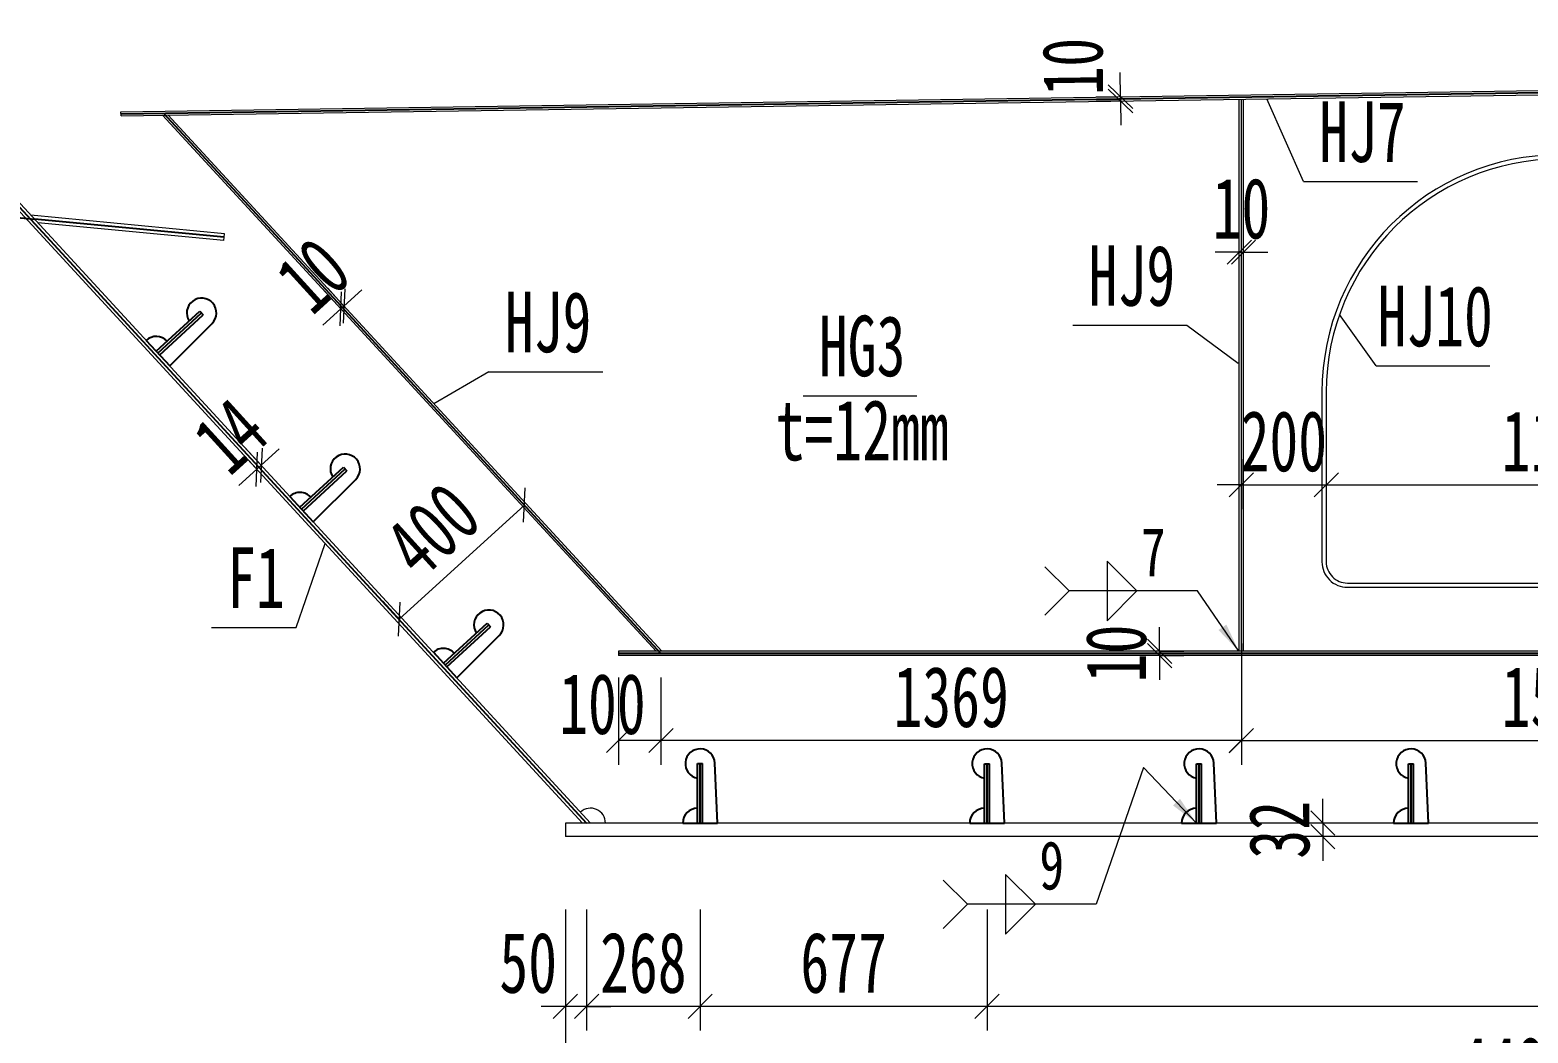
# Model space of a CAD drawing. Header units: millimetres. Extents: x 44597 to 300567, y -113054 to 73044.
# Drawn here: x 101011 to 104545, y -99735 to -97370 of the extents above; entities that cross this region are included whole.
import ezdxf
from ezdxf.enums import TextEntityAlignment as Align

# ---------------------------------------------------------------- set-up
doc = ezdxf.new("R2010")
doc.units = ezdxf.units.MM
doc.layers.get('Defpoints').update_dxf_attribs({"color": 8})
for name, color, linetype, lineweight in [('Dim', 4, 'Continuous', 15), ('文字', 7, 'Continuous', 15), ('细实线', 4, 'Continuous', 15), ('钢板粗线', 1, 'Continuous', 25), ('钢板细线', 6, 'Continuous', 15)]:
    doc.layers.add(name, color=color, linetype=linetype, lineweight=lineweight)
doc.layers.add('Text', color=4, linetype='Continuous')
doc.styles.add('111', font='', dxfattribs={"width": 0.7})
doc.styles.add('BM_Dim', font='', dxfattribs={"width": 0.85})
doc.styles.add('SMEDI', font='', dxfattribs={"width": 0.75})
doc.styles.get("Standard").update_dxf_attribs({"font": ''})
doc.styles.get('111').set_extended_font_data('仿宋_GB2312')
doc.styles.get('BM_Dim').set_extended_font_data('仿宋_GB2312')
doc.styles.get('SMEDI').set_extended_font_data('仿宋_GB2312')
doc.styles.get('Standard').set_extended_font_data('仿宋_GB2312')
doc.dimstyles.new('200', dxfattribs={"dimscale": 0, "dimtxt": 2.5, "dimasz": 1, "dimexe": 1, "dimexo": 1, "dimgap": 0.6, "dimtad": 1, "dimdec": 0, "dimdsep": 46, "dimtxsty": '111', "dimblk": 'OBLIQUE', "dimcen": 0, "dimclrd": 4, "dimclre": 4, "dimclrt": 4, "dimadec": 1, "dimazin": 2, "dimtfac": 1, "dimtdec": 0, "dimtix": 1, "dimtmove": 2, "dimatfit": 3, "dimfxl": 4, "dimfxlon": 1, "dimtolj": 1, "dimlwd": -1, "dimlwe": -1, "dimarcsym": 0})
doc.dimstyles.new('MSteel_1.0_1.0', dxfattribs={"dimtxt": 3, "dimasz": 1.2, "dimexe": 1, "dimexo": 1, "dimgap": 1, "dimtad": 3, "dimtoh": 1, "dimdec": 0, "dimzin": 0, "dimdsep": 46, "dimtxsty": 'Standard', "dimblk": 'ARCHTICK', "dimcen": 0.09, "dimclrd": 3, "dimclre": 3, "dimadec": 0, "dimazin": 0, "dimtfac": 1, "dimtdec": 4, "dimtofl": 0, "dimtmove": 0, "dimatfit": 3, "dimfxl": 1, "dimtolj": 1, "dimtzin": 0, "dimarcsym": 0})

# ---------------------------------------------------------------- blocks, each defined once
blk = doc.blocks.new('_Oblique')
at = {"color": 0, "linetype": 'ByBlock', "lineweight": -2}
blk.add_line((-0.5, -0.5), (0.5, 0.5), dxfattribs=at)
blk = doc.blocks.new('*D2899')
at = {"layer": 'Defpoints', "color": 0, "transparency": 16777216}
for p in [(102273.9, -99272), (106763.5, -99260.4), (102273.9, -99919.2)]:
    blk.add_point(p, dxfattribs=at)
at = {"layer": '细实线', "color": 4, "transparency": 16777216}
for p, q in [((102273.9, -99690.6), (102273.9, -99976.3)), ((106763.5, -99690.6), (106763.5, -99976.3)), ((106763.5, -99919.2), (102273.9, -99919.2))]:
    blk.add_line(p, q, dxfattribs=at)
at = {"layer": '细实线', "color": 4, "transparency": 16777216, "xscale": 57.14285714285715, "yscale": 57.14285714285715, "zscale": 57.14285714285715, "rotation": 180}
blk.add_blockref('_Oblique', (102273.9, -99919.2), dxfattribs=at)
at = {"layer": '细实线', "color": 4, "transparency": 16777216, "xscale": 57.14285714285715, "yscale": 57.14285714285715, "zscale": 57.14285714285715}
blk.add_blockref('_Oblique', (106763.5, -99919.2), dxfattribs=at)
at = {"layer": '细实线', "color": 4, "transparency": 16777216, "insert": (104518.7, -99816.9), "char_height": 142.86, "attachment_point": 5, "style": '111'}
blk.add_mtext('\\A1;4490', dxfattribs=at)
blk = doc.blocks.new('*D2900')
at = {"layer": 'Defpoints', "color": 0, "transparency": 16777216}
for p in [(102399.3, -98840), (102499.3, -98840), (102399.3, -99045.5)]:
    blk.add_point(p, dxfattribs=at)
at = {"layer": '细实线', "color": 4, "transparency": 16777216}
for p, q in [((102399.3, -98897.2), (102399.3, -99102.7)), ((102499.3, -98897.2), (102499.3, -99102.7)), ((102499.3, -99045.5), (102399.3, -99045.5))]:
    blk.add_line(p, q, dxfattribs=at)
at = {"layer": '细实线', "color": 4, "transparency": 16777216, "xscale": 57.14285714285715, "yscale": 57.14285714285715, "zscale": 57.14285714285715, "rotation": 180}
blk.add_blockref('_Oblique', (102399.3, -99045.5), dxfattribs=at)
at = {"layer": '细实线', "color": 4, "transparency": 16777216, "xscale": 57.14285714285715, "yscale": 57.14285714285715, "zscale": 57.14285714285715}
blk.add_blockref('_Oblique', (102499.3, -99045.5), dxfattribs=at)
at = {"layer": '细实线', "color": 4, "transparency": 16777216, "insert": (102361.2, -98959.8), "char_height": 142.86, "attachment_point": 5, "style": '111'}
blk.add_mtext('\\A1;100', dxfattribs=at)
blk = doc.blocks.new('*D2904')
at = {"layer": 'Defpoints', "color": 0, "transparency": 16777216}
for p in [(102499.3, -98840), (103868.5, -98835), (102499.3, -99045.5)]:
    blk.add_point(p, dxfattribs=at)
at = {"layer": '细实线', "color": 4, "transparency": 16777216}
for p, q in [((102499.3, -98897.2), (102499.3, -99102.7)), ((103868.5, -98892.2), (103868.5, -99102.7)), ((103868.5, -99045.5), (102499.3, -99045.5))]:
    blk.add_line(p, q, dxfattribs=at)
at = {"layer": '细实线', "color": 4, "transparency": 16777216, "xscale": 57.14285714285715, "yscale": 57.14285714285715, "zscale": 57.14285714285715, "rotation": 180}
blk.add_blockref('_Oblique', (102499.3, -99045.5), dxfattribs=at)
at = {"layer": '细实线', "color": 4, "transparency": 16777216, "xscale": 57.14285714285715, "yscale": 57.14285714285715, "zscale": 57.14285714285715}
blk.add_blockref('_Oblique', (103868.5, -99045.5), dxfattribs=at)
at = {"layer": '细实线', "color": 4, "transparency": 16777216, "insert": (103183.9, -98943.3), "char_height": 142.86, "attachment_point": 5, "style": '111'}
blk.add_mtext('\\A1;1369', dxfattribs=at)
blk = doc.blocks.new('*D2905')
at = {"layer": 'Defpoints', "color": 0, "transparency": 16777216}
for p in [(102323.9, -99240), (102591.7, -99240), (102323.9, -99672.4)]:
    blk.add_point(p, dxfattribs=at)
at = {"layer": '细实线', "color": 4, "transparency": 16777216}
for p, q in [((102323.9, -99443.8), (102323.9, -99729.5)), ((102591.7, -99443.8), (102591.7, -99729.5)), ((102591.7, -99672.4), (102323.9, -99672.4))]:
    blk.add_line(p, q, dxfattribs=at)
at = {"layer": '细实线', "color": 4, "transparency": 16777216, "xscale": 57.14285714285715, "yscale": 57.14285714285715, "zscale": 57.14285714285715, "rotation": 180}
blk.add_blockref('_Oblique', (102323.9, -99672.4), dxfattribs=at)
at = {"layer": '细实线', "color": 4, "transparency": 16777216, "xscale": 57.14285714285715, "yscale": 57.14285714285715, "zscale": 57.14285714285715}
blk.add_blockref('_Oblique', (102591.7, -99672.4), dxfattribs=at)
at = {"layer": '细实线', "color": 4, "transparency": 16777216, "insert": (102457.8, -99570.1), "char_height": 142.86, "attachment_point": 5, "style": '111'}
blk.add_mtext('\\A1;268', dxfattribs=at)
blk = doc.blocks.new('12-140加劲 有过焊孔')
at = {"layer": 'Defpoints'}
blk.add_line((0, 0), (0, 140), dxfattribs=at)
at = {"layer": '钢板粗线', "color": 7}
for p, q in [((41, 0), (35, 141.5)), ((-6, 0), (-6, 140)), ((-6, 140), (6, 140)), ((6, 0), (6, 140)), ((-41, 0), (41, 0))]:
    blk.add_line(p, q, dxfattribs=at)
for centre, start, end in [((0, 140), 2.441, 260.1291), ((-6, 0), 90, 180)]:
    blk.add_arc(centre, 35, start, end, dxfattribs=at)
blk = doc.blocks.new('*D874')
at = {"layer": 'Defpoints', "color": 0, "transparency": 16777216}
for p in [(-3589.7, -2267.1), (-3729.8, -2299.1), (-3589.7, -2299.1)]:
    blk.add_point(p, dxfattribs=at)
at = {"layer": '细实线', "color": 4, "transparency": 16777216}
for p, q in [((-3729.8, -2267.1), (-3729.8, -2209.9)), ((-3646.9, -2267.1), (-3786.9, -2267.1)), ((-3729.8, -2267.1), (-3729.8, -2299.1)), ((-3646.9, -2299.1), (-3786.9, -2299.1)), ((-3729.8, -2299.1), (-3729.8, -2356.2))]:
    blk.add_line(p, q, dxfattribs=at)
at = {"layer": '细实线', "color": 4, "transparency": 16777216, "xscale": 57.14285714285715, "yscale": 57.14285714285715, "zscale": 57.14285714285715}
for p, rotation in [((-3729.8, -2267.1), 270), ((-3729.8, -2299.1), 90)]:
    blk.add_blockref('_Oblique', p, dxfattribs=dict(at, rotation=rotation))
at = {"layer": '细实线', "color": 4, "transparency": 16777216, "insert": (-3832, -2283.1), "char_height": 142.86, "attachment_point": 5, "rotation": 90, "style": '111'}
blk.add_mtext('\\A1;32', dxfattribs=at)
blk = doc.blocks.new('*D875')
at = {"layer": 'Defpoints', "color": 0, "transparency": 16777216}
for p in [(-4115.6, -1862.1), (-4115.6, -1872.1), (-4115, -1872.1)]:
    blk.add_point(p, dxfattribs=at)
at = {"layer": '细实线', "color": 4, "transparency": 16777216}
for p, q in [((-4115, -1862.1), (-4115, -1804.9)), ((-4115, -1862.1), (-4057.8, -1862.1)), ((-4115, -1862.1), (-4115, -1872.1)), ((-4115, -1872.1), (-4057.8, -1872.1)), ((-4115, -1872.1), (-4115, -1929.2))]:
    blk.add_line(p, q, dxfattribs=at)
at = {"layer": '细实线', "color": 4, "transparency": 16777216, "xscale": 57.14285714285715, "yscale": 57.14285714285715, "zscale": 57.14285714285715}
for p, rotation in [((-4115, -1862.1), 270), ((-4115, -1872.1), 90)]:
    blk.add_blockref('_Oblique', p, dxfattribs=dict(at, rotation=rotation))
at = {"layer": '细实线', "color": 4, "transparency": 16777216, "insert": (-4217.2, -1867.1), "char_height": 142.86, "attachment_point": 5, "rotation": 90, "style": '111'}
blk.add_mtext('\\A1;10', dxfattribs=at)
blk = doc.blocks.new('*D876')
at = {"layer": 'Defpoints', "color": 0, "transparency": 16777216}
for p in [(-3916.9, -920.7), (-3926.9, -975.4), (-3916.9, -975.4)]:
    blk.add_point(p, dxfattribs=at)
at = {"layer": '细实线', "color": 4, "transparency": 16777216}
for p, q in [((-3926.9, -920.7), (-3926.9, -863.5)), ((-3916.9, -920.7), (-3916.9, -863.5)), ((-3926.9, -920.7), (-3984, -920.7)), ((-3926.9, -920.7), (-3916.9, -920.7)), ((-3916.9, -920.7), (-3859.8, -920.7))]:
    blk.add_line(p, q, dxfattribs=at)
at = {"layer": '细实线', "color": 4, "transparency": 16777216, "xscale": 57.14285714285715, "yscale": 57.14285714285715, "zscale": 57.14285714285715}
blk.add_blockref('_Oblique', (-3926.9, -920.7), dxfattribs=at)
at = {"layer": '细实线', "color": 4, "transparency": 16777216, "xscale": 57.14285714285715, "yscale": 57.14285714285715, "zscale": 57.14285714285715, "rotation": 180}
blk.add_blockref('_Oblique', (-3916.9, -920.7), dxfattribs=at)
at = {"layer": '细实线', "color": 4, "transparency": 16777216, "insert": (-3921.9, -818.4), "char_height": 142.86, "attachment_point": 5, "style": '111'}
blk.add_mtext('\\A1;10', dxfattribs=at)
blk = doc.blocks.new('*D877')
at = {"layer": 'Defpoints', "color": 0, "transparency": 16777216}
for p in [(-3921.9, -1776.5), (-2421.9, -1864.1), (-2421.9, -2072.6)]:
    blk.add_point(p, dxfattribs=at)
at = {"layer": '细实线', "color": 4, "transparency": 16777216}
for p, q in [((-3921.9, -1844), (-3921.9, -2129.7)), ((-2421.9, -1921.2), (-2421.9, -2129.7)), ((-3921.9, -2072.6), (-2421.9, -2072.6))]:
    blk.add_line(p, q, dxfattribs=at)
at = {"layer": '细实线', "color": 4, "transparency": 16777216, "xscale": 57.14285714285715, "yscale": 57.14285714285715, "zscale": 57.14285714285715, "rotation": 180}
blk.add_blockref('_Oblique', (-3921.9, -2072.6), dxfattribs=at)
at = {"layer": '细实线', "color": 4, "transparency": 16777216, "xscale": 57.14285714285715, "yscale": 57.14285714285715, "zscale": 57.14285714285715}
blk.add_blockref('_Oblique', (-2421.9, -2072.6), dxfattribs=at)
at = {"layer": '细实线', "color": 4, "transparency": 16777216, "insert": (-3171.9, -1970.3), "char_height": 142.86, "attachment_point": 5, "style": '111'}
blk.add_mtext('\\A1;1500', dxfattribs=at)
blk = doc.blocks.new('*D879')
at = {"layer": 'Defpoints', "color": 0, "transparency": 16777216}
for p in [(-2621.9, -1259.1), (-3721.9, -1293.6), (-2621.9, -1469.4)]:
    blk.add_point(p, dxfattribs=at)
at = {"layer": '细实线', "color": 4, "transparency": 16777216}
for p, q in [((-2621.9, -1316.2), (-2621.9, -1526.6)), ((-3721.9, -1350.7), (-3721.9, -1526.6)), ((-3721.9, -1469.4), (-2621.9, -1469.4))]:
    blk.add_line(p, q, dxfattribs=at)
at = {"layer": '细实线', "color": 4, "transparency": 16777216, "xscale": 57.14285714285715, "yscale": 57.14285714285715, "zscale": 57.14285714285715, "rotation": 180}
blk.add_blockref('_Oblique', (-3721.9, -1469.4), dxfattribs=at)
at = {"layer": '细实线', "color": 4, "transparency": 16777216, "xscale": 57.14285714285715, "yscale": 57.14285714285715, "zscale": 57.14285714285715}
blk.add_blockref('_Oblique', (-2621.9, -1469.4), dxfattribs=at)
at = {"layer": '细实线', "color": 4, "transparency": 16777216, "insert": (-3171.9, -1367.2), "char_height": 142.86, "attachment_point": 5, "style": '111'}
blk.add_mtext('\\A1;1100', dxfattribs=at)
blk = doc.blocks.new('*D880')
at = {"layer": 'Defpoints', "color": 0, "transparency": 16777216}
for p in [(-3721.9, -1293.6), (-3921.9, -1351.9), (-3721.9, -1469.4)]:
    blk.add_point(p, dxfattribs=at)
at = {"layer": '细实线', "color": 4, "transparency": 16777216}
for p, q in [((-3721.9, -1350.7), (-3721.9, -1526.6)), ((-3921.9, -1409.1), (-3921.9, -1526.6)), ((-3921.9, -1469.4), (-3979, -1469.4)), ((-3921.9, -1469.4), (-3721.9, -1469.4)), ((-3721.9, -1469.4), (-3664.8, -1469.4))]:
    blk.add_line(p, q, dxfattribs=at)
at = {"layer": '细实线', "color": 4, "transparency": 16777216, "xscale": 57.14285714285715, "yscale": 57.14285714285715, "zscale": 57.14285714285715}
blk.add_blockref('_Oblique', (-3921.9, -1469.4), dxfattribs=at)
at = {"layer": '细实线', "color": 4, "transparency": 16777216, "xscale": 57.14285714285715, "yscale": 57.14285714285715, "zscale": 57.14285714285715, "rotation": 180}
blk.add_blockref('_Oblique', (-3721.9, -1469.4), dxfattribs=at)
at = {"layer": '细实线', "color": 4, "transparency": 16777216, "insert": (-3821.9, -1367.2), "char_height": 142.86, "attachment_point": 5, "style": '111'}
blk.add_mtext('\\A1;200', dxfattribs=at)
blk = doc.blocks.new('角焊缝1')
at = {"layer": 'Dim'}
blk.add_line((-3101.175, 370.223), (-3106.48, 370.223), dxfattribs=at)
blk.add_lwpolyline([(-3107.48, 369.223), (-3106.48, 370.223), (-3107.48, 371.223)], dxfattribs=at)
blk.add_lwpolyline([(-3104.907, 371.455), (-3104.907, 368.992), (-3103.675, 370.223)], close=True, dxfattribs=at)
blk = doc.blocks.new('_ArchTick')
at = {"color": 0, "linetype": 'ByBlock', "const_width": 0.15}
blk.add_lwpolyline([(-0.5, -0.5), (0.5, 0.5)], dxfattribs=at)
blk = doc.blocks.new('*D887')
at = {"layer": 'Defpoints', "color": 0, "transparency": 16777216}
for p in [(-4206.9, -564.2), (-4171.7, -553.6), (-4171.6, -563.6)]:
    blk.add_point(p, dxfattribs=at)
at = {"layer": '细实线', "color": 4, "transparency": 16777216}
for p, q in [((-4207, -554.2), (-4207.9, -497)), ((-4207, -554.2), (-4264.2, -555)), ((-4206.9, -564.2), (-4264, -565)), ((-4207, -554.2), (-4206.9, -564.2)), ((-4206.9, -564.2), (-4206, -621.3))]:
    blk.add_line(p, q, dxfattribs=at)
at = {"layer": '细实线', "color": 4, "transparency": 16777216, "xscale": 57.14285714285715, "yscale": 57.14285714285715, "zscale": 57.14285714285715}
for p, rotation in [((-4207, -554.2), 270.8593722436547), ((-4206.9, -564.2), 90.8593722436547)]:
    blk.add_blockref('_Oblique', p, dxfattribs=dict(at, rotation=rotation))
at = {"layer": '细实线', "color": 4, "transparency": 16777216, "insert": (-4319.2, -483.4), "char_height": 142.86, "attachment_point": 5, "rotation": 90.8594, "style": '111'}
blk.add_mtext('\\A1;10', dxfattribs=at)
blk = doc.blocks.new('*D893')
at = {"layer": 'Defpoints', "color": 0, "transparency": 16777216}
for p in [(-4521.9, -2267.1), (-1521.9, -2267.1), (-4521.9, -2699.4)]:
    blk.add_point(p, dxfattribs=at)
at = {"layer": '细实线', "color": 4, "transparency": 16777216}
for p, q in [((-4521.9, -2470.8), (-4521.9, -2756.6)), ((-1521.9, -2470.8), (-1521.9, -2756.6)), ((-1521.9, -2699.4), (-4521.9, -2699.4))]:
    blk.add_line(p, q, dxfattribs=at)
at = {"layer": '细实线', "color": 4, "transparency": 16777216, "xscale": 57.14285714285715, "yscale": 57.14285714285715, "zscale": 57.14285714285715, "rotation": 180}
blk.add_blockref('_Oblique', (-4521.9, -2699.4), dxfattribs=at)
at = {"layer": '细实线', "color": 4, "transparency": 16777216, "xscale": 57.14285714285715, "yscale": 57.14285714285715, "zscale": 57.14285714285715}
blk.add_blockref('_Oblique', (-1521.9, -2699.4), dxfattribs=at)
at = {"layer": '细实线', "color": 4, "transparency": 16777216, "insert": (-3021.9, -2597.2), "char_height": 142.86, "attachment_point": 5, "style": '111'}
blk.add_mtext('\\A1;6×500', dxfattribs=at)
blk = doc.blocks.new('14-160加劲 有过焊孔')
at = {"layer": 'Defpoints'}
blk.add_line((38609.4, 31489.3), (38609.4, 31629.3), dxfattribs=at)
at = {"layer": '钢板粗线', "color": 7}
for p, q in [((38603.4, 31489.3), (38603.4, 31629.3)), ((38603.4, 31629.3), (38615.4, 31629.3)), ((38615.4, 31489.3), (38615.4, 31629.3)), ((38650.4, 31489.3), (38644.3, 31630.8)), ((38568.4, 31489.3), (38650.4, 31489.3))]:
    blk.add_line(p, q, dxfattribs=at)
for centre, start, end in [((38609.4, 31629.3), 2.441, 260.1291), ((38603.4, 31489.3), 90, 180)]:
    blk.add_arc(centre, 35, start, end, dxfattribs=at)
blk = doc.blocks.new('*D2910')
at = {"layer": 'Defpoints', "color": 0, "transparency": 16777216}
for p in [(101556.5, -98396.4), (101567.3, -98408.3), (101557, -98417.7)]:
    blk.add_point(p, dxfattribs=at)
at = {"layer": '细实线', "color": 4, "transparency": 16777216}
for p, q in [((101546.1, -98405.8), (101507.7, -98363.6)), ((101556.5, -98396.4), (101518, -98354.2)), ((101556.5, -98396.4), (101598.7, -98357.9)), ((101546.1, -98405.8), (101503.9, -98444.3)), ((101546.1, -98405.8), (101556.5, -98396.4))]:
    blk.add_line(p, q, dxfattribs=at)
at = {"layer": '细实线', "color": 4, "transparency": 16777216, "xscale": 57.14285714285715, "yscale": 57.14285714285715, "zscale": 57.14285714285715}
for p, rotation in [((101546.1, -98405.8), 42.30941180379739), ((101556.5, -98396.4), 222.3094118037974)]:
    blk.add_blockref('_Oblique', p, dxfattribs=dict(at, rotation=rotation))
at = {"layer": '细实线', "color": 4, "transparency": 16777216, "insert": (101483.5, -98326.7), "char_height": 142.86, "attachment_point": 5, "rotation": 42.3094, "style": '111'}
blk.add_mtext('\\A1;14', dxfattribs=at)
blk = doc.blocks.new('*D2911')
at = {"layer": 'Defpoints', "color": 0, "transparency": 16777216}
for p in [(101751.7, -98020.8), (101762.3, -98047.3), (101769.7, -98040.5)]:
    blk.add_point(p, dxfattribs=at)
at = {"layer": '细实线', "color": 4, "transparency": 16777216}
for p, q in [((101751.7, -98020.8), (101713.2, -97978.5)), ((101751.7, -98020.8), (101793.9, -97982.3)), ((101744.3, -98027.5), (101705.8, -97985.3)), ((101744.3, -98027.5), (101702, -98066)), ((101744.3, -98027.5), (101751.7, -98020.8))]:
    blk.add_line(p, q, dxfattribs=at)
at = {"layer": '细实线', "color": 4, "transparency": 16777216, "xscale": 57.14285714285715, "yscale": 57.14285714285715, "zscale": 57.14285714285715}
for p, rotation in [((101751.7, -98020.8), 222.3190985114487), ((101744.3, -98027.5), 42.31909851144874)]:
    blk.add_blockref('_Oblique', p, dxfattribs=dict(at, rotation=rotation))
at = {"layer": '细实线', "color": 4, "transparency": 16777216, "insert": (101679.1, -97948.5), "char_height": 142.86, "attachment_point": 5, "rotation": 42.3191, "style": '111'}
blk.add_mtext('\\A1;10', dxfattribs=at)
blk = doc.blocks.new('*D2912')
at = {"layer": 'Defpoints', "color": 0, "transparency": 16777216}
for p in [(102177.2, -98490.1), (102218.1, -98535), (101922.4, -98804.2)]:
    blk.add_point(p, dxfattribs=at)
at = {"layer": '细实线', "color": 4, "transparency": 16777216}
for p, q in [((102179.6, -98492.7), (102138.8, -98447.8)), ((101881.6, -98759.3), (102177.2, -98490.1)), ((101884, -98761.9), (101843.1, -98717))]:
    blk.add_line(p, q, dxfattribs=at)
at = {"layer": '细实线', "color": 4, "transparency": 16777216, "xscale": 57.14285714285715, "yscale": 57.14285714285715, "zscale": 57.14285714285715}
for p, rotation in [((102177.2, -98490.1), 42.31909851127168), ((101881.6, -98759.3), 222.3190985112716)]:
    blk.add_blockref('_Oblique', p, dxfattribs=dict(at, rotation=rotation))
at = {"layer": '细实线', "color": 4, "transparency": 16777216, "insert": (101960.6, -98549.1), "char_height": 142.86, "attachment_point": 5, "rotation": 42.3191, "style": '111'}
blk.add_mtext('\\A1;400', dxfattribs=at)
blk = doc.blocks.new('*D2913')
at = {"layer": 'Defpoints', "color": 0, "transparency": 16777216}
for p in [(102273.9, -99240), (102323.9, -99240), (102273.9, -99672.4)]:
    blk.add_point(p, dxfattribs=at)
at = {"layer": '细实线', "color": 4, "transparency": 16777216}
for p, q in [((102273.9, -99443.8), (102273.9, -99729.5)), ((102323.9, -99443.8), (102323.9, -99729.5)), ((102273.9, -99672.4), (102216.8, -99672.4)), ((102323.9, -99672.4), (102273.9, -99672.4)), ((102323.9, -99672.4), (102381.1, -99672.4))]:
    blk.add_line(p, q, dxfattribs=at)
at = {"layer": '细实线', "color": 4, "transparency": 16777216, "xscale": 57.14285714285715, "yscale": 57.14285714285715, "zscale": 57.14285714285715}
blk.add_blockref('_Oblique', (102273.9, -99672.4), dxfattribs=at)
at = {"layer": '细实线', "color": 4, "transparency": 16777216, "xscale": 57.14285714285715, "yscale": 57.14285714285715, "zscale": 57.14285714285715, "rotation": 180}
blk.add_blockref('_Oblique', (102323.9, -99672.4), dxfattribs=at)
at = {"layer": '细实线', "color": 4, "transparency": 16777216, "insert": (102186.2, -99570.1), "char_height": 142.86, "attachment_point": 5, "style": '111'}
blk.add_mtext('\\A1;50', dxfattribs=at)
blk = doc.blocks.new('*D2918')
at = {"layer": 'Defpoints', "color": 0, "transparency": 16777216}
for p in [(102591.7, -99240), (103268.5, -99240), (102591.7, -99672.4)]:
    blk.add_point(p, dxfattribs=at)
at = {"layer": '细实线', "color": 4, "transparency": 16777216}
for p, q in [((102591.7, -99443.8), (102591.7, -99729.5)), ((103268.5, -99443.8), (103268.5, -99729.5)), ((103268.5, -99672.4), (102591.7, -99672.4))]:
    blk.add_line(p, q, dxfattribs=at)
at = {"layer": '细实线', "color": 4, "transparency": 16777216, "xscale": 57.14285714285715, "yscale": 57.14285714285715, "zscale": 57.14285714285715, "rotation": 180}
blk.add_blockref('_Oblique', (102591.7, -99672.4), dxfattribs=at)
at = {"layer": '细实线', "color": 4, "transparency": 16777216, "xscale": 57.14285714285715, "yscale": 57.14285714285715, "zscale": 57.14285714285715}
blk.add_blockref('_Oblique', (103268.5, -99672.4), dxfattribs=at)
at = {"layer": '细实线', "color": 4, "transparency": 16777216, "insert": (102930.1, -99570.1), "char_height": 142.86, "attachment_point": 5, "style": '111'}
blk.add_mtext('\\A1;677', dxfattribs=at)
blk = doc.blocks.new('AAA')
at = {"color": 8}
blk.add_line((-3921.9, -1862.1), (-3921.9, -559.9), dxfattribs=at)
at = {"layer": '细实线'}
for p, q in [((-3775.7, -754), (-3861.7, -559)), ((-3775.7, -754), (-3506.9, -754)), ((-4319.6, -1093.2), (-4050.9, -1093.2)), ((-4050.9, -1093.2), (-3929.7, -1182.6)), ((-3604.4, -1188.6), (-3690.4, -1067.6)), ((-3604.4, -1188.6), (-3335.6, -1188.6))]:
    blk.add_line(p, q, dxfattribs=at)
at = {"layer": '细实线', "color": 8}
blk.add_line((-4152.5, -2135.9), (-4264.9, -2458.6), dxfattribs=at)
at = {"layer": '钢板细线'}
for p, q in [((-3926.9, -1862.1), (-3926.9, -560)), ((-3916.9, -1862.1), (-3916.9, -559.8))]:
    blk.add_line(p, q, dxfattribs=at)
for points in [[(-2611.9, -1251.1, 1), (-3731.9, -1251.1), (-3731.9, -1651.1, 0.414214), (-3671.9, -1711.1), (-2671.9, -1711.1, 0.414214), (-2611.9, -1651.1)], [(-2621.9, -1251.1, 1), (-3721.9, -1251.1), (-3721.9, -1651.1, 0.414214), (-3671.9, -1701.1), (-2671.9, -1701.1, 0.414214), (-2621.9, -1651.1)]]:
    blk.add_lwpolyline(points, format="xyb", close=True, dxfattribs=at)
at = {"layer": '细实线', "color": 8, "xscale": 57.1428571428572, "yscale": 57.1428571428572, "zscale": 57.1428571428572}
for p in [(173184.6, -22875.4), (172945.1, -23614.3)]:
    blk.add_blockref('角焊缝1', p, dxfattribs=at)
at = {"layer": '钢板细线', "rotation": 359.9999999999936}
for p in [(-4521.9, -2267.1), (-4021.9, -2267.1), (-3521.9, -2267.1)]:
    blk.add_blockref('12-140加劲 有过焊孔', p, dxfattribs=at)
at = {"layer": 'Text', "color": 8, "style": 'SMEDI', "width": 0.75}
for s, p in [('7', (-4159, -1627.8)), ('9', (-4398.5, -2366.7))]:
    blk.add_text(s, height=114.3, dxfattribs=at).set_placement(p, align=Align.MIDDLE_LEFT)
at = {"layer": '文字', "style": 'BM_Dim', "width": 0.7}
for s, p in [('HJ7', (-3636.2, -750.9)), ('HJ9', (-4180.1, -1090.1)), ('HJ10', (-3464.9, -1185.6))]:
    blk.add_text(s, height=142.86, dxfattribs=at).set_placement(p, align=Align.BOTTOM_CENTER)
at = {"layer": '细实线'}
dim = blk.add_linear_dim(base=(-4206.9, -564.2), p1=(-4171.7, -553.6), p2=(-4171.6, -563.6), angle=270.8594, dimstyle='200', override={"dimscale": 57.142857, "dimblk": 'Oblique'}, dxfattribs=at)
dim.commit()
dim.dimension.update_dxf_attribs({"geometry": '*D887', "text_midpoint": (-4319.2, -483.4), "dimtype": 161})
for base, p1, p2, picture, middle in [((-3916.9, -920.7), (-3926.9, -975.4), (-3916.9, -975.4), '*D876', (-3921.9, -818.4)), ((-2621.9, -1469.4), (-3721.9, -1293.6), (-2621.9, -1259.1), '*D879', (-3171.9, -1367.2)), ((-3721.9, -1469.4), (-3921.9, -1351.9), (-3721.9, -1293.6), '*D880', (-3821.9, -1367.2)), ((-2421.9, -2072.6), (-3921.9, -1776.5), (-2421.9, -1864.1), '*D877', (-3171.9, -1970.3))]:
    dim = blk.add_linear_dim(base=base, p1=p1, p2=p2, dimstyle='200', override={"dimscale": 57.142857, "dimblk": 'Oblique'}, dxfattribs=at)
    dim.commit()
    dim.dimension.update_dxf_attribs({"geometry": picture, "text_midpoint": middle})
for p1, p2, distance, picture, middle in [((-4115.6, -1862.1), (-4115.6, -1872.1), 0.6, '*D875', (-4217.2, -1867.1)), ((-3589.7, -2267.1), (-3589.7, -2299.1), -140, '*D874', (-3832, -2283.1))]:
    dim = blk.add_aligned_dim(p1=p1, p2=p2, distance=distance, dimstyle='200', override={"dimscale": 57.142857, "dimblk": 'Oblique'}, dxfattribs=at)
    dim.commit()
    dim.dimension.update_dxf_attribs({"geometry": picture, "text_midpoint": middle})
dim = blk.add_linear_dim(base=(-4521.9, -2699.4), p1=(-1521.9, -2267.1), p2=(-4521.9, -2267.1), text='6×500', dimstyle='200', override={"dimscale": 57.142857, "dimtxsty": '111', "dimblk": 'Oblique'}, dxfattribs=at)
dim.commit()
dim.dimension.update_dxf_attribs({"geometry": '*D893', "text_midpoint": (-3021.9, -2597.2)})
at = {"layer": 'Dim', "color": 8}
for points in [[(-3927.9, -1862.1), (-4025.4, -1719.8)], [(-4027.9, -2267.6), (-4152.5, -2135.9)]]:
    blk.add_leader(points, dimstyle='MSteel_1.0_1.0', override={"dimscale": 57.142857, "dimclrd": 8}, dxfattribs=at)

msp = doc.modelspace()

# ---------------------------------------------------------------- linework, layer by layer
at = {"layer": 'Defpoints'}
for p, q in [((100277.8, -97018.7), (102323.9, -99240)), ((96410.2, -97395.6), (101021.4, -97815.7)), ((101325.7, -97566), (102499.3, -98840)), ((101469.4, -97858.5), (101021.4, -97815.7))]:
    msp.add_line(p, q, dxfattribs=at)
at = {"layer": 'Defpoints', "color": 8}
for p, q in [((101225.8, -97567.5), (106747.2, -97484.7)), ((106483.8, -98840), (102399.3, -98840))]:
    msp.add_line(p, q, dxfattribs=at)
at = {"layer": '细实线'}
for p, q in [((102093.7, -98175.6), (101963.9, -98251.5)), ((102093.7, -98175.6), (102362.4, -98175.6)), ((102834.4, -98232.3), (103103.1, -98232.3)), ((101638.7, -98778.8), (101707, -98580.6)), ((101439.1, -98778.8), (101638.7, -98778.8))]:
    msp.add_line(p, q, dxfattribs=at)
at = {"layer": '钢板细线'}
for p, q in [((100283.1, -97034.8), (102314.4, -99240)), ((100302.3, -97035), (102333.4, -99240)), ((101225.7, -97562.5), (106747.1, -97479.7)), ((101225.8, -97572.5), (106747.3, -97489.7)), ((101225.8, -97572.5), (101225.7, -97562.5)), ((101323.6, -97571), (102487.9, -98835)), ((101337, -97570.8), (102501.5, -98835)), ((102399.3, -98835), (102399.3, -98845)), ((106483.8, -98835), (102399.3, -98835)), ((106483.8, -98845), (102399.3, -98845)), ((106763.5, -99240), (102273.9, -99240)), ((102273.9, -99240), (102273.9, -99272)), ((106763.5, -99272), (102273.9, -99272))]:
    msp.add_line(p, q, dxfattribs=at)
at = {"layer": '钢板细线', "color": 7}
for p, q in [((101470.1, -97850.6), (101013.3, -97806.8)), ((101468.6, -97866.5), (101029.5, -97824.5)), ((101468.6, -97866.5), (101470.1, -97850.6))]:
    msp.add_line(p, q, dxfattribs=at)
at = {"layer": '钢板细线'}
msp.add_arc((102333.4, -99240), 35, 0, 132.5863, dxfattribs=at)

# ---------------------------------------------------------------- block references
at = {"layer": '细实线'}
msp.add_blockref('AAA', (107790.4, -96973), dxfattribs=at)
at = {"layer": '钢板细线'}
for name, p, rotation in [('14-160加劲 有过焊孔', (51993.8, -91068.2), 312.6489191297741), ('14-160加劲 有过焊孔', (52332.6, -91436), 312.6489191297599), ('14-160加劲 有过焊孔', (52671.3, -91803.8), 312.6489191297599), ('12-140加劲 有过焊孔', (102591.7, -99240), 359.9999999999936)]:
    msp.add_blockref(name, p, dxfattribs=dict(at, rotation=rotation))

# ---------------------------------------------------------------- texts
at = {"layer": '文字', "style": 'BM_Dim', "width": 0.7}
for s, p in [('HJ9', (102233.2, -98172.6)), ('HG3', (102973.9, -98229.2)), ('t=12mm', (102973.9, -98427.6)), ('F1', (101544, -98775.8))]:
    msp.add_text(s, height=142.86, dxfattribs=at).set_placement(p, align=Align.BOTTOM_CENTER)

# ---------------------------------------------------------------- dimensions: what is measured, and where the dimension line sits
at = {"layer": '细实线'}
for p1, p2, distance, picture, middle in [((101762.3, -98047.3), (101769.7, -98040.5), 26.7, '*D2911', (101679.1, -97948.5)), ((101557, -98417.7), (101567.3, -98408.3), 16.1, '*D2910', (101483.5, -98326.7)), ((101922.4, -98804.2), (102218.1, -98535), 60.7, '*D2912', (101960.6, -98549.1))]:
    dim = msp.add_aligned_dim(p1=p1, p2=p2, distance=distance, dimstyle='200', override={"dimscale": 57.142857, "dimblk": 'Oblique'}, dxfattribs=at)
    dim.commit()
    dim.dimension.update_dxf_attribs({"geometry": picture, "text_midpoint": middle})
for base, p1, p2, picture, middle in [((102399.3, -99045.5), (102499.3, -98840), (102399.3, -98840), '*D2900', (102361.2, -98959.8)), ((102273.9, -99672.4), (102323.9, -99240), (102273.9, -99240), '*D2913', (102186.2, -99570.1))]:
    dim = msp.add_linear_dim(base=base, p1=p1, p2=p2, dimstyle='200', override={"dimscale": 57.142857, "dimblk": 'Oblique'}, dxfattribs=at)
    dim.commit()
    dim.dimension.update_dxf_attribs({"geometry": picture, "text_midpoint": middle, "dimtype": 160})
for base, p1, p2, override, picture, middle in [((102499.3, -99045.5), (103868.5, -98835), (102499.3, -98840), {"dimscale": 57.142857, "dimblk": 'Oblique'}, '*D2904', (103183.9, -98943.3)), ((102323.9, -99672.4), (102591.7, -99240), (102323.9, -99240), {"dimscale": 57.142857, "dimblk": 'Oblique'}, '*D2905', (102457.8, -99570.1)), ((102591.7, -99672.4), (103268.5, -99240), (102591.7, -99240), {"dimscale": 57.142857, "dimtxsty": '111', "dimblk": 'Oblique'}, '*D2918', (102930.1, -99570.1)), ((102273.9, -99919.2), (106763.5, -99260.4), (102273.9, -99272), {"dimscale": 57.142857, "dimtxsty": '111', "dimblk": 'Oblique'}, '*D2899', (104518.7, -99816.9))]:
    dim = msp.add_linear_dim(base=base, p1=p1, p2=p2, dimstyle='200', override=override, dxfattribs=at)
    dim.commit()
    dim.dimension.update_dxf_attribs({"geometry": picture, "text_midpoint": middle})

doc.saveas('drawing.dxf')
